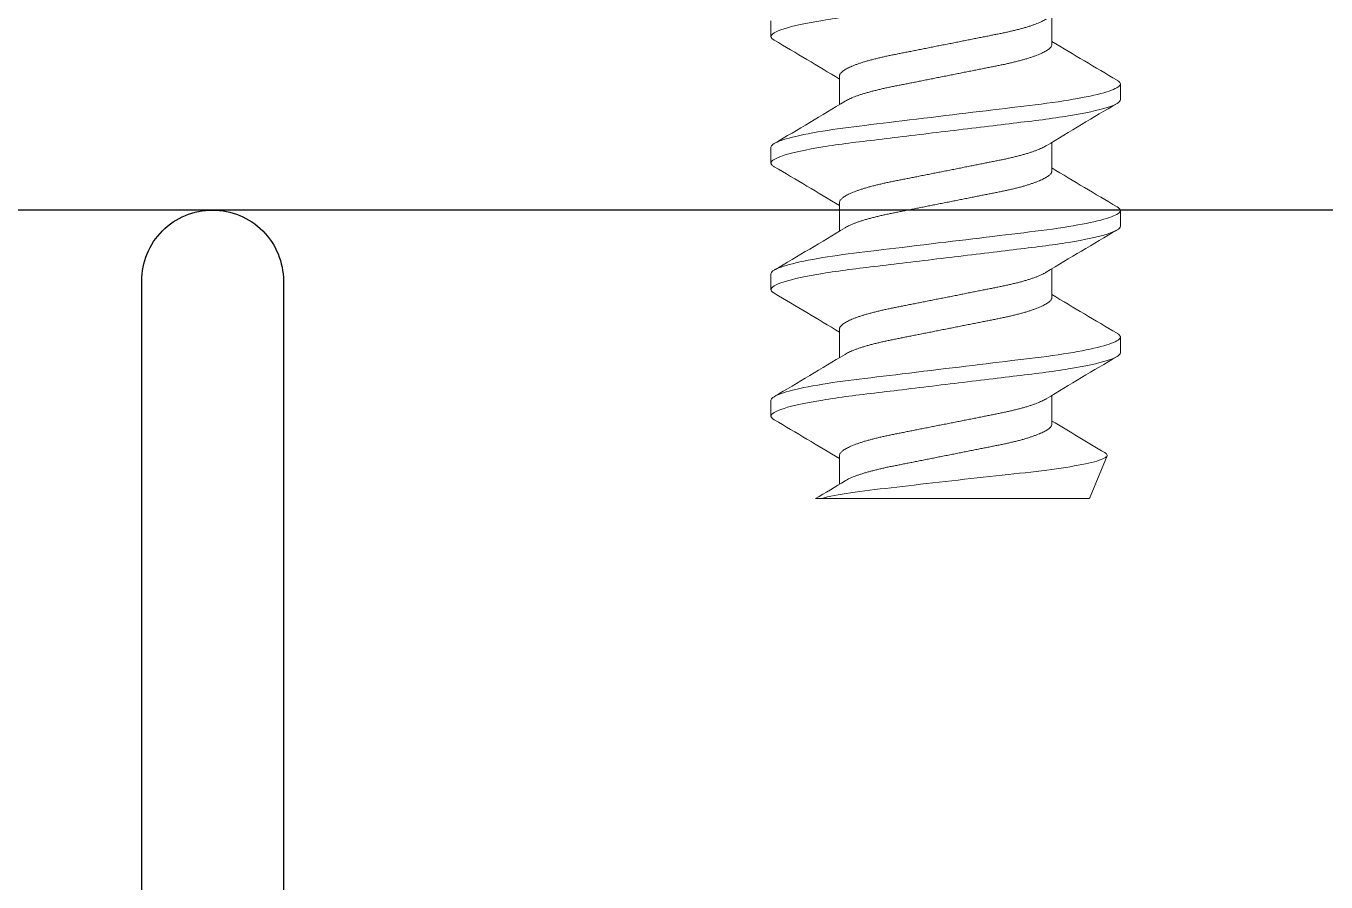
# Model space of a CAD drawing. Extents: x -23 to 190, y -172 to 85.
# Drawn here: x 7.879 to 8.392, y 70.122 to 70.46 of the extents above; entities that cross this region are included whole.
import ezdxf

# ---------------------------------------------------------------- set-up
doc = ezdxf.new("R2010")
doc.units = 0
doc.header["$MEASUREMENT"] = 0
doc.layers.get('0').update_dxf_attribs({"linetype": 'CONTINUOUS'})
doc.layers.add('Ballons', color=7, linetype='CONTINUOUS')
doc.layers.add('FRAME', color=1, linetype='CONTINUOUS')

# ---------------------------------------------------------------- blocks, each defined once
blk = doc.blocks.new('3800 NAIL-ON FRAME')
blk.add_lwpolyline([(1.6905, 0), (1.4375, 0), (1.4375, -0.125, -0.414214), (1.4065, -0.156), (1.2505, -0.156, -0.414214), (1.2195, -0.125, -0.414214), (1.2505, -0.094), (1.3755, -0.094), (1.3755, 0), (-1.3755, 0)], format="xyb")
blk = doc.blocks.new('no 6 500')
at = {"color": 7, "linetype": 'Continuous', "lineweight": 15}
for p, q in [((56.73842, 21.47031), (56.73217, 21.47031)), ((56.78842, 21.47031), (56.78217, 21.47031)), ((56.83842, 21.47031), (56.83217, 21.47031)), ((56.89531, 21.4584), (56.87916, 21.46508)), ((56.89605, 21.45809), (56.89605, 21.34991)), ((56.71655, 21.44325), (56.70524, 21.44325)), ((56.76655, 21.44325), (56.75524, 21.44325)), ((56.81655, 21.44325), (56.80524, 21.44325)), ((56.86655, 21.44325), (56.85524, 21.44325)), ((56.72905, 21.35937), (56.74036, 21.35937)), ((56.77905, 21.35937), (56.79036, 21.35937)), ((56.82905, 21.35937), (56.84036, 21.35937)), ((56.87905, 21.35937), (56.89036, 21.35937)), ((56.70717, 21.33231), (56.71342, 21.33231)), ((56.75717, 21.33231), (56.76342, 21.33231)), ((56.80717, 21.33231), (56.81342, 21.33231)), ((56.85717, 21.33231), (56.86342, 21.33231))]:
    blk.add_line(p, q, dxfattribs=at)
at = {"color": 7, "linetype": 'Continuous', "lineweight": 15, "flags": 128}
for points in [[(56.73069, 21.46899), (56.73077, 21.46912), (56.73107, 21.46956), (56.73135, 21.46989), (56.73164, 21.47013), (56.73191, 21.47026), (56.73217, 21.47031), (56.73246, 21.47026), (56.73276, 21.47009), (56.73306, 21.46982), (56.73338, 21.46943), (56.7337, 21.46893), (56.73402, 21.46831), (56.73434, 21.46761), (56.73465, 21.46681), (56.73498, 21.46591), (56.7353, 21.46491), (56.73563, 21.4638), (56.73596, 21.46259), (56.73629, 21.46129), (56.73662, 21.45989), (56.73695, 21.4584), (56.73727, 21.45683), (56.73759, 21.4552), (56.73791, 21.45349), (56.73823, 21.45172), (56.73854, 21.44988), (56.73886, 21.44782), (56.73919, 21.4457), (56.7395, 21.44352), (56.73981, 21.44128), (56.74011, 21.43901), (56.7404, 21.43669), (56.74067, 21.43447), (56.74095, 21.43219), (56.74123, 21.42985), (56.74152, 21.42744), (56.74182, 21.42498), (56.74212, 21.42246), (56.74243, 21.4199), (56.74274, 21.4173), (56.74306, 21.41465), (56.74339, 21.41198), (56.74371, 21.40934), (56.74403, 21.40667), (56.74435, 21.40399), (56.74467, 21.40131), (56.74502, 21.39841), (56.74537, 21.39552), (56.74572, 21.39265), (56.74607, 21.3898), (56.74641, 21.38697), (56.74674, 21.38419), (56.74706, 21.3816), (56.74736, 21.37906), (56.74766, 21.37657), (56.74796, 21.37413), (56.74825, 21.37175), (56.74853, 21.36943), (56.7488, 21.36717), (56.74907, 21.36497), (56.74934, 21.36281), (56.74963, 21.36067), (56.74992, 21.35862), (56.75021, 21.35661), (56.75051, 21.35465), (56.75081, 21.35274), (56.75115, 21.35076), (56.75149, 21.34885), (56.75183, 21.34702), (56.75218, 21.34529), (56.75253, 21.34365), (56.75288, 21.34211), (56.75321, 21.34075), (56.75354, 21.33949), (56.75386, 21.33833), (56.75419, 21.33726), (56.75451, 21.3363), (56.75483, 21.33545), (56.75515, 21.33469), (56.75546, 21.33405), (56.75577, 21.3335), (56.75607, 21.33306), (56.75635, 21.33273), (56.75664, 21.3325), (56.75691, 21.33236), (56.75717, 21.33231), (56.75717, 21.33231)], [(56.78069, 21.46899), (56.78077, 21.46912), (56.78107, 21.46956), (56.78135, 21.46989), (56.78164, 21.47013), (56.78191, 21.47026), (56.78217, 21.47031), (56.78246, 21.47026), (56.78276, 21.47009), (56.78306, 21.46982), (56.78338, 21.46943), (56.7837, 21.46893), (56.78402, 21.46831), (56.78434, 21.46761), (56.78465, 21.46681), (56.78498, 21.46591), (56.7853, 21.46491), (56.78563, 21.4638), (56.78596, 21.46259), (56.78629, 21.46129), (56.78662, 21.45989), (56.78695, 21.4584), (56.78727, 21.45683), (56.78759, 21.4552), (56.78791, 21.45349), (56.78823, 21.45172), (56.78854, 21.44988), (56.78886, 21.44782), (56.78919, 21.4457), (56.7895, 21.44352), (56.78981, 21.44128), (56.79011, 21.43901), (56.7904, 21.43669), (56.79067, 21.43447), (56.79095, 21.43219), (56.79123, 21.42985), (56.79152, 21.42744), (56.79182, 21.42498), (56.79212, 21.42246), (56.79243, 21.4199), (56.79274, 21.4173), (56.79306, 21.41465), (56.79339, 21.41198), (56.79371, 21.40934), (56.79403, 21.40667), (56.79435, 21.40399), (56.79467, 21.40131), (56.79502, 21.39841), (56.79537, 21.39552), (56.79572, 21.39265), (56.79607, 21.3898), (56.79641, 21.38697), (56.79674, 21.38419), (56.79706, 21.3816), (56.79736, 21.37906), (56.79766, 21.37657), (56.79796, 21.37413), (56.79825, 21.37175), (56.79853, 21.36943), (56.7988, 21.36717), (56.79907, 21.36497), (56.79934, 21.36281), (56.79963, 21.36067), (56.79992, 21.35862), (56.80021, 21.35661), (56.80051, 21.35465), (56.80081, 21.35274), (56.80115, 21.35076), (56.80149, 21.34885), (56.80183, 21.34702), (56.80218, 21.34529), (56.80253, 21.34365), (56.80288, 21.34211), (56.80321, 21.34075), (56.80354, 21.33949), (56.80386, 21.33833), (56.80419, 21.33726), (56.80451, 21.3363), (56.80483, 21.33545), (56.80515, 21.33469), (56.80546, 21.33405), (56.80577, 21.3335), (56.80607, 21.33306), (56.80635, 21.33273), (56.80664, 21.3325), (56.80691, 21.33236), (56.80717, 21.33231), (56.80717, 21.33231)], [(56.83069, 21.46899), (56.83077, 21.46912), (56.83107, 21.46956), (56.83135, 21.46989), (56.83164, 21.47013), (56.83191, 21.47026), (56.83217, 21.47031), (56.83246, 21.47026), (56.83276, 21.47009), (56.83306, 21.46982), (56.83338, 21.46943), (56.8337, 21.46893), (56.83402, 21.46831), (56.83434, 21.46761), (56.83465, 21.46681), (56.83498, 21.46591), (56.8353, 21.46491), (56.83563, 21.4638), (56.83596, 21.46259), (56.83629, 21.46129), (56.83662, 21.45989), (56.83695, 21.4584), (56.83727, 21.45683), (56.83759, 21.4552), (56.83791, 21.45349), (56.83823, 21.45172), (56.83854, 21.44988), (56.83886, 21.44782), (56.83919, 21.4457), (56.8395, 21.44352), (56.83981, 21.44128), (56.84011, 21.43901), (56.8404, 21.43669), (56.84067, 21.43447), (56.84095, 21.43219), (56.84123, 21.42985), (56.84152, 21.42744), (56.84182, 21.42498), (56.84212, 21.42246), (56.84243, 21.4199), (56.84274, 21.4173), (56.84306, 21.41465), (56.84339, 21.41198), (56.84371, 21.40934), (56.84403, 21.40667), (56.84435, 21.40399), (56.84467, 21.40131), (56.84502, 21.39841), (56.84537, 21.39552), (56.84572, 21.39265), (56.84607, 21.3898), (56.84641, 21.38697), (56.84674, 21.38419), (56.84706, 21.3816), (56.84736, 21.37906), (56.84766, 21.37657), (56.84796, 21.37413), (56.84825, 21.37175), (56.84853, 21.36943), (56.8488, 21.36717), (56.84907, 21.36497), (56.84934, 21.36281), (56.84963, 21.36067), (56.84992, 21.35862), (56.85021, 21.35661), (56.85051, 21.35465), (56.85081, 21.35274), (56.85115, 21.35076), (56.85149, 21.34885), (56.85183, 21.34702), (56.85218, 21.34529), (56.85253, 21.34365), (56.85288, 21.34211), (56.85321, 21.34075), (56.85354, 21.33949), (56.85386, 21.33833), (56.85419, 21.33726), (56.85451, 21.3363), (56.85483, 21.33545), (56.85515, 21.33469), (56.85546, 21.33405), (56.85577, 21.3335), (56.85607, 21.33306), (56.85635, 21.33273), (56.85664, 21.3325), (56.85691, 21.33236), (56.85717, 21.33231), (56.85717, 21.33231)], [(56.89605, 21.35182), (56.89595, 21.35218), (56.89567, 21.35334), (56.89538, 21.3546), (56.89509, 21.35596), (56.89482, 21.35734), (56.89454, 21.35881), (56.89427, 21.36037), (56.89401, 21.362), (56.89374, 21.36374), (56.89347, 21.36555), (56.89321, 21.36745), (56.89295, 21.36941), (56.89271, 21.37135), (56.89247, 21.37336), (56.89223, 21.37542), (56.89198, 21.37753), (56.89172, 21.37972), (56.89146, 21.38196), (56.8912, 21.38425), (56.89093, 21.38657), (56.89066, 21.38893), (56.89038, 21.39132), (56.8901, 21.39374), (56.88983, 21.39619), (56.88954, 21.3987), (56.88926, 21.40122), (56.88897, 21.40376), (56.88868, 21.40631), (56.88841, 21.40878), (56.88813, 21.41125), (56.88786, 21.41373), (56.88759, 21.41618), (56.88731, 21.41867), (56.88704, 21.42114), (56.88677, 21.42358), (56.88651, 21.426), (56.88626, 21.42829), (56.88602, 21.43053), (56.88578, 21.43275), (56.88554, 21.43492), (56.88528, 21.43707), (56.88503, 21.43917), (56.88476, 21.44123), (56.8845, 21.44321), (56.88423, 21.44512), (56.88396, 21.44696), (56.88369, 21.44874), (56.88341, 21.45044), (56.88313, 21.45209), (56.88284, 21.45365), (56.88256, 21.45514), (56.88227, 21.45653), (56.882, 21.45779), (56.88172, 21.45897), (56.88144, 21.46005), (56.88117, 21.46103), (56.88089, 21.46193), (56.88062, 21.46272), (56.88034, 21.46341), (56.88007, 21.46398), (56.87982, 21.46442), (56.87957, 21.46476), (56.87933, 21.46499), (56.87909, 21.46511), (56.87884, 21.46512), (56.87858, 21.46503), (56.87833, 21.46482), (56.87806, 21.4645), (56.87787, 21.46419)], [(56.8953, 21.45839), (56.89567, 21.4582), (56.89605, 21.45791)]]:
    blk.add_lwpolyline(points, dxfattribs=at)
at = {"color": 7, "linetype": 'Continuous', "lineweight": 15}
for centre, radius, start, end in [((54.69127, 22.66592), 2.36471, 328.86553, 329.59164), ((58.6869, 22.61127), 2.25734, 210.3994, 211.22543), ((54.74111, 22.66602), 2.36491, 328.86559, 329.59164), ((58.737, 22.61132), 2.25745, 210.39942, 211.2254), ((54.79111, 22.66602), 2.36491, 328.86559, 329.59164), ((58.78734, 22.61153), 2.25785, 210.39949, 211.22533), ((55.02078, 22.55834), 2.15544, 328.84615, 329.49452), ((58.75425, 20.13675), 2.36462, 148.86552, 149.59176), ((54.80848, 20.19123), 2.25759, 30.39934, 31.22538), ((58.80367, 20.1371), 2.36394, 148.86541, 149.59186), ((54.85864, 20.19132), 2.2574, 30.39928, 31.22538), ((58.85367, 20.1371), 2.36394, 148.86541, 149.59186), ((54.90864, 20.19132), 2.2574, 30.39928, 31.22538), ((58.90367, 20.1371), 2.36394, 148.86541, 149.59186), ((55.48396, 20.50714), 1.64446, 30.83005, 31.30443)]:
    blk.add_arc(centre, radius, start, end, dxfattribs=at)
for points, knots in [([(56.68842, 21.47031), (56.68933, 21.47031), (56.69038, 21.46863), (56.69258, 21.46164), (56.69373, 21.45633), (56.69531, 21.44665), (56.69582, 21.44315), (56.69677, 21.43586), (56.69721, 21.43206), (56.6987, 21.41977), (56.69981, 21.41055), (56.70204, 21.39207), (56.70315, 21.38285), (56.70464, 21.37056), (56.70508, 21.36677), (56.70603, 21.35947), (56.70654, 21.35597), (56.70812, 21.34629), (56.70927, 21.34098), (56.71147, 21.33399), (56.71252, 21.33231), (56.71342, 21.33231)], [0, 0, 0, 0, 0.125, 0.125, 0.25, 0.25, 0.3125, 0.3125, 0.375, 0.375, 0.5, 0.5, 0.625, 0.625, 0.6875, 0.6875, 0.75, 0.75, 0.875, 0.875, 1, 1, 1, 1]), ([(56.73842, 21.47031), (56.73933, 21.47031), (56.74038, 21.46863), (56.74258, 21.46164), (56.74373, 21.45633), (56.74531, 21.44665), (56.74582, 21.44315), (56.74677, 21.43586), (56.74721, 21.43206), (56.7487, 21.41977), (56.74981, 21.41055), (56.75204, 21.39207), (56.75315, 21.38285), (56.75464, 21.37056), (56.75508, 21.36677), (56.75603, 21.35947), (56.75654, 21.35597), (56.75812, 21.34629), (56.75927, 21.34098), (56.76147, 21.33399), (56.76252, 21.33231), (56.76342, 21.33231)], [0, 0, 0, 0, 0.125, 0.125, 0.25, 0.25, 0.3125, 0.3125, 0.375, 0.375, 0.5, 0.5, 0.625, 0.625, 0.6875, 0.6875, 0.75, 0.75, 0.875, 0.875, 1, 1, 1, 1]), ([(56.78842, 21.47031), (56.78933, 21.47031), (56.79038, 21.46863), (56.79258, 21.46164), (56.79373, 21.45633), (56.79531, 21.44665), (56.79582, 21.44315), (56.79677, 21.43586), (56.79721, 21.43206), (56.7987, 21.41977), (56.79981, 21.41055), (56.80204, 21.39207), (56.80315, 21.38285), (56.80464, 21.37056), (56.80508, 21.36677), (56.80603, 21.35947), (56.80654, 21.35597), (56.80812, 21.34629), (56.80927, 21.34098), (56.81147, 21.33399), (56.81252, 21.33231), (56.81342, 21.33231)], [0, 0, 0, 0, 0.125, 0.125, 0.25, 0.25, 0.3125, 0.3125, 0.375, 0.375, 0.5, 0.5, 0.625, 0.625, 0.6875, 0.6875, 0.75, 0.75, 0.875, 0.875, 1, 1, 1, 1]), ([(56.83842, 21.47031), (56.83933, 21.47031), (56.84038, 21.46863), (56.84258, 21.46164), (56.84373, 21.45633), (56.84531, 21.44665), (56.84582, 21.44315), (56.84677, 21.43586), (56.84721, 21.43206), (56.8487, 21.41977), (56.84981, 21.41055), (56.85204, 21.39207), (56.85315, 21.38285), (56.85464, 21.37056), (56.85508, 21.36677), (56.85603, 21.35947), (56.85654, 21.35597), (56.85812, 21.34629), (56.85927, 21.34098), (56.86147, 21.33399), (56.86252, 21.33231), (56.86342, 21.33231)], [0, 0, 0, 0, 0.125, 0.125, 0.25, 0.25, 0.3125, 0.3125, 0.375, 0.375, 0.5, 0.5, 0.625, 0.625, 0.6875, 0.6875, 0.75, 0.75, 0.875, 0.875, 1, 1, 1, 1]), ([(56.70658, 21.44104), (56.70661, 21.44098), (56.70679, 21.44071), (56.70709, 21.44013), (56.70751, 21.4393), (56.70792, 21.43836), (56.70834, 21.43732), (56.70876, 21.43619), (56.70918, 21.43497), (56.7096, 21.43367), (56.71001, 21.43229), (56.71041, 21.43085), (56.7108, 21.42934), (56.71119, 21.42778), (56.71156, 21.42617), (56.71193, 21.42452), (56.71227, 21.42284), (56.71261, 21.42112), (56.71296, 21.41937), (56.71332, 21.41756), (56.71369, 21.41568), (56.71408, 21.41374), (56.71448, 21.41174), (56.71488, 21.4097), (56.71529, 21.40763), (56.71571, 21.40554), (56.71613, 21.40343), (56.71655, 21.40131), (56.71697, 21.3992), (56.71739, 21.39709), (56.7178, 21.395), (56.71821, 21.39294), (56.71862, 21.39092), (56.71901, 21.38894), (56.71939, 21.38703), (56.71976, 21.38516), (56.72012, 21.38333), (56.72048, 21.38155), (56.72082, 21.37981), (56.72117, 21.37812), (56.72153, 21.37646), (56.72191, 21.37485), (56.7223, 21.37329), (56.72269, 21.37178), (56.72309, 21.37033), (56.7235, 21.36896), (56.72391, 21.36766), (56.72433, 21.36644), (56.72475, 21.36532), (56.72516, 21.36429), (56.72558, 21.36336), (56.72598, 21.36253), (56.72639, 21.36178), (56.7268, 21.36113), (56.7272, 21.36058), (56.72759, 21.36014), (56.72797, 21.35979), (56.72834, 21.35955), (56.7287, 21.3594), (56.72893, 21.35938), (56.72905, 21.35937)], [0, 0, 0, 0, 0.004966, 0.022455, 0.040006, 0.057957, 0.075925, 0.093885, 0.111813, 0.129685, 0.147477, 0.165166, 0.18269, 0.200069, 0.217281, 0.234309, 0.251134, 0.267546, 0.284142, 0.300926, 0.317884, 0.335347, 0.35295, 0.370672, 0.38849, 0.406382, 0.424323, 0.442288, 0.460214, 0.478115, 0.495968, 0.513749, 0.531433, 0.548687, 0.565807, 0.582772, 0.599567, 0.616509, 0.633259, 0.650119, 0.667182, 0.684431, 0.701847, 0.71941, 0.73706, 0.754812, 0.772645, 0.790534, 0.808455, 0.826063, 0.843656, 0.86121, 0.878703, 0.896466, 0.914118, 0.931639, 0.949006, 0.966201, 0.983205, 1, 1, 1, 1]), ([(56.71655, 21.44325), (56.71666, 21.44324), (56.7169, 21.44322), (56.71726, 21.44307), (56.71763, 21.44283), (56.71801, 21.44249), (56.7184, 21.44205), (56.71879, 21.44151), (56.71919, 21.44087), (56.71959, 21.44014), (56.72001, 21.4393), (56.72042, 21.43836), (56.72084, 21.43732), (56.72126, 21.43619), (56.72168, 21.43497), (56.7221, 21.43367), (56.72251, 21.43229), (56.72291, 21.43085), (56.7233, 21.42934), (56.72369, 21.42778), (56.72406, 21.42617), (56.72443, 21.42452), (56.72477, 21.42284), (56.72511, 21.42112), (56.72546, 21.41937), (56.72582, 21.41756), (56.72619, 21.41568), (56.72658, 21.41374), (56.72698, 21.41174), (56.72738, 21.4097), (56.72779, 21.40763), (56.72821, 21.40554), (56.72863, 21.40343), (56.72905, 21.40131), (56.72947, 21.3992), (56.72989, 21.39709), (56.7303, 21.395), (56.73071, 21.39294), (56.73112, 21.39092), (56.73151, 21.38894), (56.73189, 21.38703), (56.73226, 21.38516), (56.73262, 21.38333), (56.73298, 21.38155), (56.73332, 21.37981), (56.73367, 21.37812), (56.73403, 21.37646), (56.73441, 21.37485), (56.7348, 21.37329), (56.73519, 21.37178), (56.73559, 21.37033), (56.736, 21.36896), (56.73641, 21.36766), (56.73683, 21.36644), (56.73725, 21.36532), (56.73766, 21.36429), (56.73808, 21.36336), (56.73848, 21.36253), (56.7388, 21.36194), (56.73898, 21.36166), (56.73902, 21.36159)], [0, 0, 0, 0, 0.016759, 0.033724, 0.050881, 0.068209, 0.08569, 0.102987, 0.120391, 0.13788, 0.155431, 0.173382, 0.19135, 0.20931, 0.227238, 0.24511, 0.262902, 0.28059, 0.298115, 0.315494, 0.332706, 0.349734, 0.366559, 0.382971, 0.399567, 0.416351, 0.433309, 0.450771, 0.468375, 0.486097, 0.503915, 0.521807, 0.539748, 0.557713, 0.575639, 0.59354, 0.611393, 0.629174, 0.646858, 0.664112, 0.681232, 0.698198, 0.714992, 0.731934, 0.748684, 0.765544, 0.782607, 0.799856, 0.817272, 0.834835, 0.852485, 0.870238, 0.88807, 0.905959, 0.92388, 0.941489, 0.959082, 0.976636, 0.994128, 1, 1, 1, 1]), ([(56.75658, 21.44104), (56.75661, 21.44098), (56.75679, 21.44071), (56.75709, 21.44013), (56.75751, 21.4393), (56.75792, 21.43836), (56.75834, 21.43732), (56.75876, 21.43619), (56.75918, 21.43497), (56.7596, 21.43367), (56.76001, 21.43229), (56.76041, 21.43085), (56.7608, 21.42934), (56.76119, 21.42778), (56.76156, 21.42617), (56.76193, 21.42452), (56.76227, 21.42284), (56.76261, 21.42112), (56.76296, 21.41937), (56.76332, 21.41756), (56.76369, 21.41568), (56.76408, 21.41374), (56.76448, 21.41174), (56.76488, 21.4097), (56.76529, 21.40763), (56.76571, 21.40554), (56.76613, 21.40343), (56.76655, 21.40131), (56.76697, 21.3992), (56.76739, 21.39709), (56.7678, 21.395), (56.76821, 21.39294), (56.76862, 21.39092), (56.76901, 21.38894), (56.76939, 21.38703), (56.76976, 21.38516), (56.77012, 21.38333), (56.77048, 21.38155), (56.77082, 21.37981), (56.77117, 21.37812), (56.77153, 21.37646), (56.77191, 21.37485), (56.7723, 21.37329), (56.77269, 21.37178), (56.77309, 21.37033), (56.7735, 21.36896), (56.77391, 21.36766), (56.77433, 21.36644), (56.77475, 21.36532), (56.77516, 21.36429), (56.77558, 21.36336), (56.77598, 21.36253), (56.77639, 21.36178), (56.7768, 21.36113), (56.7772, 21.36058), (56.77759, 21.36014), (56.77797, 21.35979), (56.77834, 21.35955), (56.7787, 21.3594), (56.77893, 21.35938), (56.77905, 21.35937)], [0, 0, 0, 0, 0.004966, 0.022455, 0.040006, 0.057957, 0.075925, 0.093885, 0.111813, 0.129685, 0.147477, 0.165166, 0.18269, 0.200069, 0.217281, 0.234309, 0.251134, 0.267546, 0.284142, 0.300926, 0.317884, 0.335347, 0.35295, 0.370672, 0.38849, 0.406382, 0.424323, 0.442288, 0.460214, 0.478115, 0.495968, 0.513749, 0.531433, 0.548687, 0.565807, 0.582772, 0.599567, 0.616509, 0.633258, 0.650119, 0.667182, 0.684431, 0.701847, 0.71941, 0.73706, 0.754812, 0.772645, 0.790534, 0.808455, 0.826063, 0.843656, 0.86121, 0.878703, 0.896466, 0.914118, 0.931639, 0.949006, 0.966201, 0.983205, 1, 1, 1, 1]), ([(56.76655, 21.44325), (56.76666, 21.44324), (56.7669, 21.44322), (56.76726, 21.44307), (56.76763, 21.44283), (56.76801, 21.44249), (56.7684, 21.44205), (56.76879, 21.44151), (56.76919, 21.44087), (56.76959, 21.44014), (56.77001, 21.4393), (56.77042, 21.43836), (56.77084, 21.43732), (56.77126, 21.43619), (56.77168, 21.43497), (56.7721, 21.43367), (56.77251, 21.43229), (56.77291, 21.43085), (56.7733, 21.42934), (56.77369, 21.42778), (56.77406, 21.42617), (56.77443, 21.42452), (56.77477, 21.42284), (56.77511, 21.42112), (56.77546, 21.41937), (56.77582, 21.41756), (56.77619, 21.41568), (56.77658, 21.41374), (56.77698, 21.41174), (56.77738, 21.4097), (56.77779, 21.40763), (56.77821, 21.40554), (56.77863, 21.40343), (56.77905, 21.40131), (56.77947, 21.3992), (56.77989, 21.39709), (56.7803, 21.395), (56.78071, 21.39294), (56.78112, 21.39092), (56.78151, 21.38894), (56.78189, 21.38703), (56.78226, 21.38516), (56.78262, 21.38333), (56.78298, 21.38155), (56.78332, 21.37981), (56.78367, 21.37812), (56.78403, 21.37646), (56.78441, 21.37485), (56.7848, 21.37329), (56.78519, 21.37178), (56.78559, 21.37033), (56.786, 21.36896), (56.78641, 21.36766), (56.78683, 21.36644), (56.78725, 21.36532), (56.78766, 21.36429), (56.78808, 21.36336), (56.78848, 21.36253), (56.7888, 21.36194), (56.78898, 21.36166), (56.78902, 21.36159)], [0, 0, 0, 0, 0.0167585, 0.0337243, 0.0508805, 0.0682089, 0.0856898, 0.1029871, 0.1203908, 0.1378796, 0.155431, 0.1733816, 0.1913495, 0.2093099, 0.2272381, 0.2451101, 0.2629019, 0.2805903, 0.298115, 0.3154936, 0.332706, 0.3497336, 0.3665591, 0.3829713, 0.3995665, 0.4163512, 0.4333087, 0.4507714, 0.4683746, 0.4860968, 0.5039154, 0.5218069, 0.5397475, 0.5577127, 0.5756388, 0.5935404, 0.6113932, 0.6291736, 0.6468581, 0.6641121, 0.6812316, 0.6981976, 0.7149917, 0.7319339, 0.7486836, 0.7655438, 0.7826072, 0.7998562, 0.8172722, 0.8348351, 0.8524849, 0.8702375, 0.8880702, 0.905959, 0.92388, 0.9414887, 0.9590816, 0.9766357, 0.9941282, 1, 1, 1, 1]), ([(56.80658, 21.44104), (56.80661, 21.44098), (56.80679, 21.44071), (56.80709, 21.44013), (56.80751, 21.4393), (56.80792, 21.43836), (56.80834, 21.43732), (56.80876, 21.43619), (56.80918, 21.43497), (56.8096, 21.43367), (56.81001, 21.43229), (56.81041, 21.43085), (56.8108, 21.42934), (56.81119, 21.42778), (56.81156, 21.42617), (56.81193, 21.42452), (56.81227, 21.42284), (56.81261, 21.42112), (56.81296, 21.41937), (56.81332, 21.41756), (56.81369, 21.41568), (56.81408, 21.41374), (56.81448, 21.41174), (56.81488, 21.4097), (56.81529, 21.40763), (56.81571, 21.40554), (56.81613, 21.40343), (56.81655, 21.40131), (56.81697, 21.3992), (56.81739, 21.39709), (56.8178, 21.395), (56.81821, 21.39294), (56.81862, 21.39092), (56.81901, 21.38894), (56.81939, 21.38703), (56.81976, 21.38516), (56.82012, 21.38333), (56.82048, 21.38155), (56.82082, 21.37981), (56.82117, 21.37812), (56.82153, 21.37646), (56.82191, 21.37485), (56.8223, 21.37329), (56.82269, 21.37178), (56.82309, 21.37033), (56.8235, 21.36896), (56.82391, 21.36766), (56.82433, 21.36644), (56.82475, 21.36532), (56.82516, 21.36429), (56.82558, 21.36336), (56.82598, 21.36253), (56.82639, 21.36178), (56.8268, 21.36113), (56.8272, 21.36058), (56.82759, 21.36014), (56.82797, 21.35979), (56.82834, 21.35955), (56.8287, 21.3594), (56.82893, 21.35938), (56.82905, 21.35937)], [0, 0, 0, 0, 0.004966, 0.022455, 0.040006, 0.057957, 0.075925, 0.093885, 0.111814, 0.129685, 0.147477, 0.165166, 0.18269, 0.200069, 0.217281, 0.234309, 0.251134, 0.267547, 0.284142, 0.300926, 0.317884, 0.335347, 0.35295, 0.370672, 0.38849, 0.406382, 0.424323, 0.442288, 0.460214, 0.478115, 0.495968, 0.513749, 0.531433, 0.548687, 0.565807, 0.582772, 0.599567, 0.616509, 0.633258, 0.650119, 0.667182, 0.684431, 0.701847, 0.71941, 0.73706, 0.754812, 0.772645, 0.790534, 0.808455, 0.826063, 0.843656, 0.86121, 0.878703, 0.896466, 0.914118, 0.931639, 0.949006, 0.966201, 0.983205, 1, 1, 1, 1]), ([(56.81655, 21.44325), (56.81666, 21.44324), (56.8169, 21.44322), (56.81726, 21.44307), (56.81763, 21.44283), (56.81801, 21.44249), (56.8184, 21.44205), (56.81879, 21.44151), (56.81919, 21.44087), (56.81959, 21.44014), (56.82001, 21.4393), (56.82042, 21.43836), (56.82084, 21.43732), (56.82126, 21.43619), (56.82168, 21.43497), (56.8221, 21.43367), (56.82251, 21.43229), (56.82291, 21.43085), (56.8233, 21.42934), (56.82369, 21.42778), (56.82406, 21.42617), (56.82443, 21.42452), (56.82477, 21.42284), (56.82511, 21.42112), (56.82546, 21.41937), (56.82582, 21.41756), (56.82619, 21.41568), (56.82658, 21.41374), (56.82698, 21.41174), (56.82738, 21.4097), (56.82779, 21.40763), (56.82821, 21.40554), (56.82863, 21.40343), (56.82905, 21.40131), (56.82947, 21.3992), (56.82989, 21.39709), (56.8303, 21.395), (56.83071, 21.39294), (56.83112, 21.39092), (56.83151, 21.38894), (56.83189, 21.38703), (56.83226, 21.38516), (56.83262, 21.38333), (56.83298, 21.38155), (56.83332, 21.37981), (56.83367, 21.37812), (56.83403, 21.37646), (56.83441, 21.37485), (56.8348, 21.37329), (56.83519, 21.37178), (56.83559, 21.37033), (56.836, 21.36896), (56.83641, 21.36766), (56.83683, 21.36644), (56.83725, 21.36532), (56.83766, 21.36429), (56.83808, 21.36336), (56.83848, 21.36253), (56.8388, 21.36194), (56.83898, 21.36166), (56.83902, 21.36159)], [0, 0, 0, 0, 0.016758, 0.033724, 0.050881, 0.068209, 0.08569, 0.102987, 0.120391, 0.13788, 0.155431, 0.173382, 0.191349, 0.20931, 0.227238, 0.24511, 0.262902, 0.28059, 0.298115, 0.315494, 0.332706, 0.349734, 0.366559, 0.382971, 0.399567, 0.416351, 0.433309, 0.450771, 0.468375, 0.486097, 0.503915, 0.521807, 0.539748, 0.557713, 0.575639, 0.59354, 0.611393, 0.629174, 0.646858, 0.664112, 0.681232, 0.698198, 0.714992, 0.731934, 0.748684, 0.765544, 0.782607, 0.799856, 0.817272, 0.834835, 0.852485, 0.870238, 0.88807, 0.905959, 0.92388, 0.941489, 0.959082, 0.976636, 0.994128, 1, 1, 1, 1]), ([(56.85658, 21.44104), (56.85661, 21.44098), (56.85679, 21.44071), (56.85709, 21.44013), (56.85751, 21.4393), (56.85792, 21.43836), (56.85834, 21.43732), (56.85876, 21.43619), (56.85918, 21.43497), (56.8596, 21.43367), (56.86001, 21.43229), (56.86041, 21.43085), (56.8608, 21.42934), (56.86119, 21.42778), (56.86156, 21.42617), (56.86193, 21.42452), (56.86227, 21.42284), (56.86261, 21.42112), (56.86296, 21.41937), (56.86332, 21.41756), (56.86369, 21.41568), (56.86408, 21.41374), (56.86448, 21.41174), (56.86488, 21.4097), (56.86529, 21.40763), (56.86571, 21.40554), (56.86613, 21.40343), (56.86655, 21.40131), (56.86697, 21.3992), (56.86739, 21.39709), (56.8678, 21.395), (56.86821, 21.39294), (56.86862, 21.39092), (56.86901, 21.38894), (56.86939, 21.38703), (56.86976, 21.38516), (56.87012, 21.38333), (56.87048, 21.38155), (56.87082, 21.37981), (56.87117, 21.37812), (56.87153, 21.37646), (56.87191, 21.37485), (56.8723, 21.37329), (56.87269, 21.37178), (56.87309, 21.37033), (56.8735, 21.36896), (56.87391, 21.36766), (56.87433, 21.36644), (56.87475, 21.36532), (56.87516, 21.36429), (56.87558, 21.36336), (56.87598, 21.36253), (56.87639, 21.36178), (56.8768, 21.36113), (56.8772, 21.36058), (56.87759, 21.36014), (56.87797, 21.35979), (56.87834, 21.35955), (56.8787, 21.3594), (56.87893, 21.35938), (56.87905, 21.35937)], [0, 0, 0, 0, 0.0049663, 0.022455, 0.0400064, 0.057957, 0.0759249, 0.0938852, 0.1118135, 0.1296854, 0.1474772, 0.1651656, 0.1826903, 0.2000688, 0.2172812, 0.2343088, 0.2511343, 0.2675465, 0.2841417, 0.3009264, 0.3178839, 0.3353466, 0.3529497, 0.3706719, 0.3884904, 0.406382, 0.4243226, 0.4422878, 0.4602138, 0.4781154, 0.4959682, 0.5137485, 0.5314331, 0.548687, 0.5658066, 0.5827725, 0.5995666, 0.6165088, 0.6332585, 0.6501187, 0.667182, 0.6844311, 0.701847, 0.7194099, 0.7370597, 0.7548123, 0.7726449, 0.7905337, 0.8084547, 0.8260634, 0.8436562, 0.8612103, 0.8787028, 0.8964657, 0.9141183, 0.9316389, 0.9490064, 0.9662011, 0.9832046, 1, 1, 1, 1]), ([(56.86655, 21.44325), (56.86666, 21.44324), (56.8669, 21.44322), (56.86726, 21.44307), (56.86763, 21.44283), (56.86801, 21.44249), (56.8684, 21.44205), (56.86879, 21.44151), (56.86919, 21.44087), (56.86959, 21.44014), (56.87001, 21.4393), (56.87042, 21.43836), (56.87084, 21.43732), (56.87126, 21.43619), (56.87168, 21.43497), (56.8721, 21.43367), (56.87251, 21.43229), (56.87291, 21.43085), (56.8733, 21.42934), (56.87369, 21.42778), (56.87406, 21.42617), (56.87443, 21.42452), (56.87477, 21.42284), (56.87511, 21.42112), (56.87546, 21.41937), (56.87582, 21.41756), (56.87619, 21.41568), (56.87658, 21.41374), (56.87698, 21.41174), (56.87738, 21.4097), (56.87779, 21.40763), (56.87821, 21.40554), (56.87863, 21.40343), (56.87905, 21.40131), (56.87947, 21.3992), (56.87989, 21.39709), (56.8803, 21.395), (56.88071, 21.39294), (56.88112, 21.39092), (56.88151, 21.38894), (56.88189, 21.38703), (56.88226, 21.38516), (56.88262, 21.38333), (56.88298, 21.38155), (56.88332, 21.37981), (56.88367, 21.37812), (56.88403, 21.37646), (56.88441, 21.37485), (56.8848, 21.37329), (56.88519, 21.37178), (56.88559, 21.37033), (56.886, 21.36896), (56.88641, 21.36766), (56.88683, 21.36644), (56.88725, 21.36532), (56.88766, 21.36429), (56.88808, 21.36336), (56.88848, 21.36253), (56.8888, 21.36194), (56.88898, 21.36166), (56.88902, 21.36159)], [0, 0, 0, 0, 0.016758, 0.033724, 0.050881, 0.068209, 0.08569, 0.102987, 0.120391, 0.13788, 0.155431, 0.173382, 0.191349, 0.20931, 0.227238, 0.24511, 0.262902, 0.28059, 0.298115, 0.315494, 0.332706, 0.349734, 0.366559, 0.382971, 0.399567, 0.416351, 0.433309, 0.450771, 0.468375, 0.486097, 0.503915, 0.521807, 0.539748, 0.557713, 0.575639, 0.59354, 0.611393, 0.629174, 0.646858, 0.664112, 0.681232, 0.698198, 0.714992, 0.731934, 0.748684, 0.765544, 0.782607, 0.799856, 0.817272, 0.834835, 0.852485, 0.870238, 0.88807, 0.905959, 0.92388, 0.941489, 0.959082, 0.976636, 0.994128, 1, 1, 1, 1]), ([(56.71342, 21.33231), (56.71352, 21.33232), (56.71371, 21.33234), (56.71401, 21.33251), (56.71431, 21.33279), (56.71461, 21.33315), (56.71481, 21.33348), (56.7149, 21.33363)], [0, 0, 0, 0, 0.201712, 0.405453, 0.611089, 0.818473, 1, 1, 1, 1]), ([(56.76342, 21.33231), (56.76352, 21.33232), (56.76371, 21.33234), (56.76401, 21.33251), (56.76431, 21.33279), (56.76461, 21.33315), (56.76481, 21.33348), (56.7649, 21.33363)], [0, 0, 0, 0, 0.201712, 0.405454, 0.611089, 0.818473, 1, 1, 1, 1]), ([(56.81342, 21.33231), (56.81352, 21.33232), (56.81371, 21.33234), (56.81401, 21.33251), (56.81431, 21.33279), (56.81461, 21.33315), (56.81481, 21.33348), (56.8149, 21.33363)], [0, 0, 0, 0, 0.201712, 0.4054534, 0.6110888, 0.8184729, 1, 1, 1, 1]), ([(56.86342, 21.33231), (56.86351, 21.33232), (56.86369, 21.33234), (56.86395, 21.33248), (56.86423, 21.3327), (56.86451, 21.33302), (56.86474, 21.33334), (56.86487, 21.33357), (56.8649, 21.33363)], [0, 0, 0, 0, 0.183275, 0.368237, 0.554785, 0.742812, 0.932204, 1, 1, 1, 1])]:
    blk.add_open_spline(points, degree=3, knots=knots, dxfattribs=at)

msp = doc.modelspace()

# ---------------------------------------------------------------- linework, layer by layer
at = {"layer": 'FRAME'}
msp.add_lwpolyline([(6.4225, 69.45758), (7.8935, 69.45758, 0.414214), (7.9245, 69.48858), (7.9245, 70.35958, -0.414214), (7.9525, 70.38758), (7.9525, 70.38758, -0.414214), (7.9805, 70.35958), (7.9805, 69.48858, 0.414214), (8.0115, 69.45758), (9.55193, 69.45758, 0.668179)], format="xyb", dxfattribs=at)

# ---------------------------------------------------------------- block references
at = {"layer": 'Ballons', "rotation": 270}
msp.add_blockref('no 6 500', (-13.15922, 127.1696), dxfattribs=at)
at = {"layer": 'FRAME'}
msp.add_blockref('3800 NAIL-ON FRAME', (7.813, 70.38755), dxfattribs=at)

doc.saveas('drawing.dxf')
